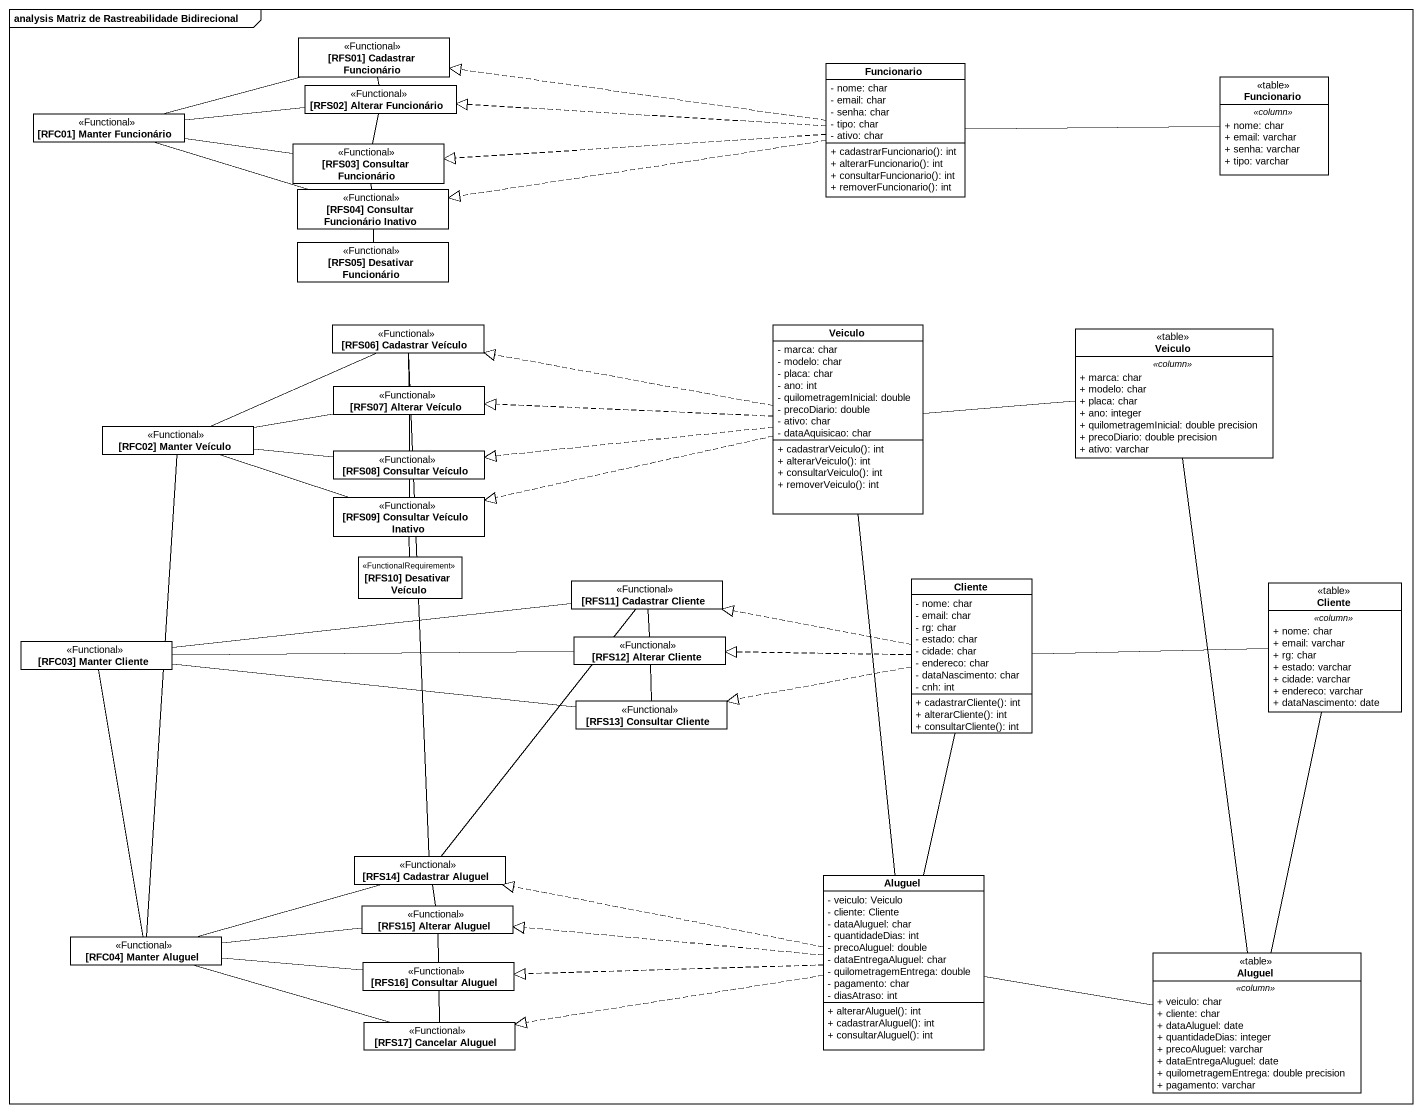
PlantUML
@startuml
mainframe analysis Matriz de Rastreabilidade Bidirecional
hide circle
hide empty members
skinparam classAttributeIconSize 0
class "[RFS01] Cadastrar Funcionário" as RFS01_Cadastrar_Funcionário <<Functional>>
class Funcionario {
  - nome: char
  - email: char
  - senha: char
  - tipo: char
  - ativo: char
  + cadastrarFuncionario(): int
  + alterarFuncionario(): int
  + consultarFuncionario(): int
  + removerFuncionario(): int
}
class "[RFC01] Manter Funcionário" as RFC01_Manter_Funcionário <<Functional>>
class "[RFS02] Alterar Funcionário" as RFS02_Alterar_Funcionário <<Functional>>
class "Funcionario" as Funcionario_2 <<table>> {
  .. <<column>> ..
  + nome: char
  + email: varchar
  + senha: varchar
  + tipo: varchar
}
class "[RFS03] Consultar Funcionário" as RFS03_Consultar_Funcionário <<Functional>>
class "[RFS04] Consultar Funcionário Inativo" as RFS04_Consultar_Funcionário <<Functional>>
class "[RFS05] Desativar Funcionário" as RFS05_Desativar_Funcionário <<Functional>>
class "[RFS06] Cadastrar Veículo" as RFS06_Cadastrar_Veículo <<Functional>>
class Veiculo {
  - marca: char
  - modelo: char
  - placa: char
  - ano: int
  - quilometragemInicial: double
  - precoDiario: double
  - ativo: char
  - dataAquisicao: char
  + cadastrarVeiculo(): int
  + alterarVeiculo(): int
  + consultarVeiculo(): int
  + removerVeiculo(): int
}
class "Veiculo" as Veiculo_2 <<table>> {
  .. <<column>> ..
  + marca: char
  + modelo: char
  + placa: char
  + ano: integer
  + quilometragemInicial: double precision
  + precoDiario: double precision
  + ativo: varchar
}
class "[RFS07] Alterar Veículo" as RFS07_Alterar_Veículo <<Functional>>
class "[RFC02] Manter Veículo" as RFC02_Manter_Veículo <<Functional>>
class "[RFS08] Consultar Veículo" as RFS08_Consultar_Veículo <<Functional>>
class "[RFS09] Consultar Veículo Inativo" as RFS09_Consultar_Veículo <<Functional>>
class "[RFS10] Desativar Veículo" as RFS10_Desativar_Veículo <<FunctionalRequirement>>
class "[RFS11] Cadastrar Cliente" as RFS11_Cadastrar_Cliente <<Functional>>
class Cliente {
  - nome: char
  - email: char
  - rg: char
  - estado: char
  - cidade: char
  - endereco: char
  - dataNascimento: char
  - cnh: int
  + cadastrarCliente(): int
  + alterarCliente(): int
  + consultarCliente(): int
}
class "Cliente" as Cliente_2 <<table>> {
  .. <<column>> ..
  + nome: char
  + email: varchar
  + rg: char
  + estado: varchar
  + cidade: varchar
  + endereco: varchar
  + dataNascimento: date
}
class "[RFC03] Manter Cliente" as RFC03_Manter_Cliente <<Functional>>
class "[RFS12] Alterar Cliente" as RFS12_Alterar_Cliente <<Functional>>
class "[RFS13] Consultar Cliente" as RFS13_Consultar_Cliente <<Functional>>
class "[RFS14] Cadastrar Aluguel" as RFS14_Cadastrar_Aluguel <<Functional>>
class Aluguel {
  - veiculo: Veiculo
  - cliente: Cliente
  - dataAluguel: char
  - quantidadeDias: int
  - precoAluguel: double
  - dataEntregaAluguel: char
  - quilometragemEntrega: double
  - pagamento: char
  - diasAtraso: int
  + alterarAluguel(): int
  + cadastrarAluguel(): int
  + consultarAluguel(): int
}
class "[RFS15] Alterar Aluguel" as RFS15_Alterar_Aluguel <<Functional>>
class "[RFC04] Manter Aluguel" as RFC04_Manter_Aluguel <<Functional>>
class "[RFS16] Consultar Aluguel" as RFS16_Consultar_Aluguel <<Functional>>
class "Aluguel" as Aluguel_2 <<table>> {
  .. <<column>> ..
  + veiculo: char
  + cliente: char
  + dataAluguel: date
  + quantidadeDias: integer
  + precoAluguel: varchar
  + dataEntregaAluguel: date
  + quilometragemEntrega: double precision
  + pagamento: varchar
}
class "[RFS17] Cancelar Aluguel" as RFS17_Cancelar_Aluguel <<Functional>>
RFS01_Cadastrar_Funcionário -- RFS02_Alterar_Funcionário
Funcionario .left.|> RFS01_Cadastrar_Funcionário
Funcionario .left.|> RFS02_Alterar_Funcionário
Funcionario .left.|> RFS03_Consultar_Funcionário
Funcionario .left.|> RFS04_Consultar_Funcionário
RFC01_Manter_Funcionário -right- RFS01_Cadastrar_Funcionário
RFC01_Manter_Funcionário -right- RFS02_Alterar_Funcionário
RFC01_Manter_Funcionário -right- RFS03_Consultar_Funcionário
RFC01_Manter_Funcionário -right- RFS04_Consultar_Funcionário
RFS02_Alterar_Funcionário -- RFS03_Consultar_Funcionário
Funcionario_2 -left- Funcionario
RFS03_Consultar_Funcionário -- RFS04_Consultar_Funcionário
RFS04_Consultar_Funcionário -- RFS05_Desativar_Funcionário
RFS06_Cadastrar_Veículo -- RFS07_Alterar_Veículo
Veiculo .left.|> RFS06_Cadastrar_Veículo
Veiculo .left.|> RFS07_Alterar_Veículo
Veiculo .left.|> RFS08_Consultar_Veículo
Veiculo .left.|> RFS09_Consultar_Veículo
Veiculo -- Aluguel
Veiculo_2 -left- Veiculo
RFS07_Alterar_Veículo -- RFS08_Consultar_Veículo
RFC02_Manter_Veículo -right- RFS06_Cadastrar_Veículo
RFC02_Manter_Veículo -right- RFS07_Alterar_Veículo
RFC02_Manter_Veículo -right- RFS08_Consultar_Veículo
RFC02_Manter_Veículo -right- RFS09_Consultar_Veículo
RFS08_Consultar_Veículo -- RFS09_Consultar_Veículo
RFS10_Desativar_Veículo -up- RFS09_Consultar_Veículo
RFS11_Cadastrar_Cliente -- RFS12_Alterar_Cliente
Cliente .left.|> RFS11_Cadastrar_Cliente
Cliente .left.|> RFS12_Alterar_Cliente
Cliente .left.|> RFS13_Consultar_Cliente
Cliente -- Aluguel
Cliente_2 -left- Cliente
RFC03_Manter_Cliente -right- RFS11_Cadastrar_Cliente
RFC03_Manter_Cliente -right- RFS12_Alterar_Cliente
RFC03_Manter_Cliente -right- RFS13_Consultar_Cliente
RFS12_Alterar_Cliente -- RFS13_Consultar_Cliente
RFS14_Cadastrar_Aluguel -up- RFS06_Cadastrar_Veículo
RFS14_Cadastrar_Aluguel -up- RFS11_Cadastrar_Cliente
RFS14_Cadastrar_Aluguel -- RFS15_Alterar_Aluguel
Aluguel .left.|> RFS14_Cadastrar_Aluguel
Aluguel .left.|> RFS15_Alterar_Aluguel
Aluguel .left.|> RFS16_Consultar_Aluguel
Aluguel .left.|> RFS17_Cancelar_Aluguel
RFS15_Alterar_Aluguel -- RFS16_Consultar_Aluguel
RFC04_Manter_Aluguel -up- RFC02_Manter_Veículo
RFC04_Manter_Aluguel -up- RFC03_Manter_Cliente
RFC04_Manter_Aluguel -right- RFS14_Cadastrar_Aluguel
RFC04_Manter_Aluguel -right- RFS15_Alterar_Aluguel
RFC04_Manter_Aluguel -right- RFS16_Consultar_Aluguel
RFC04_Manter_Aluguel -right- RFS17_Cancelar_Aluguel
RFS16_Consultar_Aluguel -- RFS17_Cancelar_Aluguel
Aluguel_2 -up- Veiculo_2
Aluguel_2 -up- Cliente_2
Aluguel_2 -left- Aluguel
@enduml
